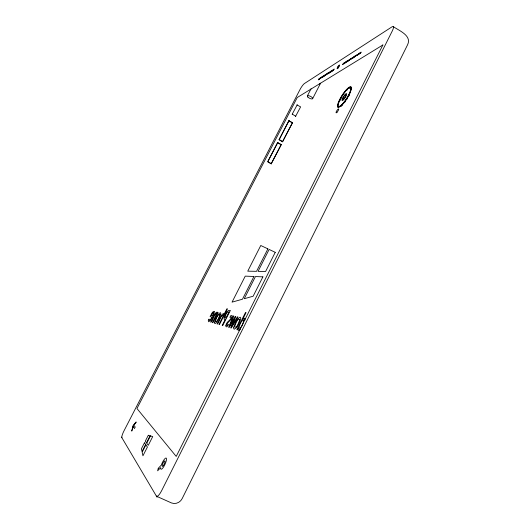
<?xml version="1.0" encoding="UTF-8"?>
<svg xmlns="http://www.w3.org/2000/svg" width="530" height="530" viewBox="0 0 530 530"><rect width="100%" height="100%" fill="white"/><g stroke="black" fill="none" stroke-linecap="round" stroke-linejoin="round"><path stroke-width="0.79" d="M244.814 320.219L244.94 318.782L244.482 318.185L242.455 319.822L246.052 312.64L245.476 312.521L236.844 329.686L237.4 329.845L238.401 327.865L238.056 329.7L238.487 330.475L240.348 329.203M277.813 142.497L267.716 161.789L271.188 163.849L281.258 144.584L277.587 142.61L268.081 161.08M282.51 141.808L292.494 122.702L288.843 120.734L279.072 139.728L282.51 141.808L292.494 122.702M271.188 163.849L281.258 144.584M295.541 116.434L300.616 106.888L296.985 104.913M307.367 95.963L311.057 88.768M312.66 98.633L320.398 83.515M279.072 139.728L289.082 120.601M292.143 114.328L297.231 104.774M338.485 66.846L338.644 66.402L338.359 66.634M338.226 66.661L337.802 67.668L338.882 66.051L338.041 67.317L338.405 66.972M156.834 496.378L171.448 502.93C175.456 504.646 180.313 502.486 182.148 498.631L407.603 44.745C412.095 35.477 398.792 30.574 393.286 26.593M267.941 161.696L271.413 163.757M277.587 142.61L281.026 144.69M279.303 139.609L282.742 141.695M288.843 120.734L292.255 122.828M292.381 114.189L295.786 116.295M121.502 437.078L157.046 497.213M156.343 496.027A8.758 2.279 -65.9 0 0 161.676 490.601L392.266 30.998A7.983 1.868 -56.3 0 0 391.975 26.864L304.445 83.521A5.909 1.126 -58.5 0 0 299.92 89.696L124.033 430.771A6.446 1.285 -64.2 0 0 121.893 437.734M320.418 83.197A2.955 1.133 27.6 0 1 319.828 83.859M341.863 96.433A12.071 2.869 -57.6 0 1 349.018 87.748A12.071 2.869 -57.6 0 1 351.489 89.451M349.442 94.791A12.071 2.869 -57.6 0 1 348.727 96.135M347.541 98.189A12.071 2.869 -57.6 0 1 346.673 99.541M345.328 101.488A12.071 2.869 -57.6 0 1 344.414 102.694M342.618 104.801A12.071 2.869 -57.6 0 1 340.975 106.378M338.571 107.59A12.071 2.869 -57.6 0 1 341.466 97.096M349.263 88.179A11.024 2.623 -57.6 0 1 347.66 97.487M347.289 98.11A11.024 2.623 -57.6 0 1 338.544 106.298M339.604 101.243A11.024 2.623 -57.6 0 1 340.412 99.521M340.717 98.931A11.024 2.623 -57.6 0 1 341.737 97.116M346.488 90.57A11.024 2.623 -57.6 0 1 347.508 89.53M214.471 322.498L214.597 323.393L215.193 323.572L216.591 322.399L220.407 315.237A5.194 1.272 -62.2 0 0 220.745 313.164L220.328 312.654C216.962 314.442 215.531 318.987 214.471 322.498M243.932 320.166C243.376 322.823 241.548 328.726 238.831 328.441C239.374 325.745 241.196 319.723 243.932 320.166M219.904 314.429C219.367 316.794 217.684 322.068 215.279 321.79C215.876 319.438 217.512 314.184 219.904 314.429M223.117 315.151L222.646 317.072L218.95 324.486L219.42 324.625L227.416 308.857L226.926 308.758L223.448 315.615L223.481 313.376L221.772 314.853L217.015 323.923L217.472 324.055C219.407 322.505 220.347 315.045 223.117 315.151M214.345 311.7C213.55 315.323 211.927 319.835 208.681 321.776L208.263 320.551L209.032 319.04C208.787 322.247 211.708 318.219 211.94 317.099L210.065 316.609C210.973 315.748 212.543 310.222 214.345 311.7M216.505 313.575L212.444 322.598L212.881 322.724L218.121 312.415L217.671 312.316L216.81 314.018L217.088 312.051C213.544 312.925 213.034 319.795 210.629 322.068L211.059 322.194C212.921 320.676 213.868 313.522 216.505 313.575M225.025 316.94L225.038 317.642L225.912 318.099L229.053 311.905C226.522 311.514 225.753 315.105 225.025 316.94M213.544 312.846L212.636 315.721L211.192 315.357L212.749 312.919L213.544 312.846M224.11 317.907L224.25 319.385L225.104 319.703L222.202 325.433L222.699 325.572L230.378 310.408C226.462 309.421 225.197 315.178 224.11 317.907M233.77 327.209L233.677 328.6L234.161 329.216C237.705 327.904 238.904 323.247 240.368 320.06A5.711 1.537 -62.3 0 0 240.653 317.761L240.123 317.185C236.44 318.782 235.095 323.671 233.77 327.209M225.912 325.394L225.939 326.593L226.847 326.891L228.45 324.599L227.271 325.413L226.754 325.235C227.185 321.445 232.922 320.001 232.127 315.582L230.775 315.595L229.881 317.371L231.292 316.947C230.987 320.551 226.138 321.531 225.912 325.394M361.049 52.178L359.996 53.649L361.049 52.178M359.837 52.94L358.783 54.411L359.837 52.94M358.631 53.702L357.584 55.166L358.631 53.702M239.726 319.577C239.335 321.253 236.373 329.534 234.578 326.818C235.042 325.162 237.937 316.86 239.726 319.577M356.399 55.73L357.412 54.391L356.399 55.73M356.24 55.213L355.206 56.657L356.24 55.213M355.06 55.955L354.033 57.399L355.06 55.955M353.888 56.697L352.867 58.134L353.888 56.697M352.728 57.432L351.708 58.863L352.728 57.432M351.569 58.161L350.555 59.592L351.569 58.161M350.423 58.89L349.409 60.307L350.423 58.89M349.283 59.612L348.323 61.043L349.283 59.612M348.15 60.327L347.15 61.732L348.15 60.327M347.024 61.036L346.03 62.434L347.024 61.036M345.911 61.738L344.917 63.136L345.911 61.738M344.798 62.441L343.857 63.852L344.798 62.441M343.698 63.136L342.718 64.521L343.698 63.136M333.072 69.847L332.177 71.206L333.072 69.847M333.171 70.358L334.092 69.132L333.171 70.358M332.052 70.497L331.118 71.822L332.052 70.497M331.031 71.139L330.104 72.458L331.031 71.139M330.024 71.775L329.137 73.114L330.024 71.775M329.024 72.411L328.096 73.723L329.024 72.411M327.123 74.167L328.017 72.968L327.123 74.167M326.049 74.286L325.135 75.585L326.049 74.286M326.135 74.79L327.023 73.597L326.135 74.79M325.069 74.902L324.161 76.201L325.069 74.902M324.102 75.518L323.194 76.81L324.102 75.518M323.134 76.128L322.233 77.413L323.134 76.128M321.299 77.837L322.167 76.664L321.299 77.837M320.279 77.936L319.385 79.202L320.279 77.936M320.345 78.433L321.22 77.267L320.345 78.433M319.332 78.526L318.45 79.798L319.332 78.526M158.258 468.308L157.622 470.832L160.683 467.619A6.181 1.57 -65.3 0 0 164.128 466.042A6.181 1.57 -65.3 0 0 166.129 458.006A6.181 1.57 -65.3 0 0 161.312 465.095L158.258 468.308M133.09 426.617L131.758 431.089L133.136 425.398L136.071 421.94L136.303 422.251L133.858 425.133L135.216 427.041L134.441 428.545L133.09 426.617M234.041 319.616L230.702 327.898L231.232 328.05L237.957 316.986L237.387 316.854L231.848 326.182L235.784 316.49L235.293 316.377L229.801 325.632L233.81 316.032L233.293 315.913L228.642 327.301L229.172 327.454L234.479 318.583L234.041 319.616M262.9 276.852L253.154 296.217L244.257 298.715L255.447 276.547L262.9 276.852M275.236 252.326L265.596 271.493L258.064 271.353L269.121 249.444L275.236 252.326M382.872 44.97L176.218 456.429L136.959 408.517L297.244 97.507L382.872 44.97M253.936 276.488L242.455 299.218L232.054 302.14L245.238 276.13L253.936 276.488M267.889 248.861L256.54 271.327L247.755 271.168L260.767 245.496L267.889 248.861M145.889 444.842L142.166 452.143L142.941 455.793L147.413 447.015L145.889 444.842M150.441 435.905L146.737 443.179L148.268 445.326L152.72 436.581L150.441 435.905M144.465 442.815L141.444 448.738L142.04 451.547L145.637 444.484L144.465 442.815M148.314 435.269L145.299 441.172L146.485 442.828L150.07 435.792L148.314 435.269M337.968 68.151A2.2 0.464 -57.6 0 0 339.551 65.038A2.2 0.464 -57.6 0 0 337.504 67.389A2.2 0.464 -57.6 0 0 337.968 68.151M307.857 97.056A2.968 1.073 27.5 0 0 312.468 98.845A2.968 1.073 27.5 0 0 309.712 95.983A2.968 1.073 27.5 0 0 307.857 97.056M342.453 104.403A12.077 2.869 -57.6 0 0 351.092 87.125A12.077 2.869 -57.6 0 0 339.604 99.68A12.077 2.869 -57.6 0 0 342.453 104.403M342.599 103.781A11.024 2.617 -57.6 0 0 350.502 87.993A11.024 2.617 -57.6 0 0 340.015 99.448A11.024 2.617 -57.6 0 0 342.599 103.781M343.652 99.614A4.127 0.98 -57.6 0 0 346.633 93.691A4.127 0.98 -57.6 0 0 342.718 97.944A4.127 0.98 -57.6 0 0 343.652 99.614M343.871 98.779A2.763 0.656 -57.6 0 0 345.865 94.817A2.763 0.656 -57.6 0 0 343.248 97.659A2.763 0.656 -57.6 0 0 343.871 98.779M336.974 112.314A2.352 0.563 -57.8 0 0 338.69 108.922A2.352 0.563 -57.8 0 0 336.477 111.293A2.352 0.563 -57.8 0 0 336.974 112.314M163.359 465.572A3.028 0.768 -65.3 0 0 164.936 460.941A3.028 0.768 -65.3 0 0 162.465 464.359A3.028 0.768 -65.3 0 0 163.359 465.572"/></g></svg>
